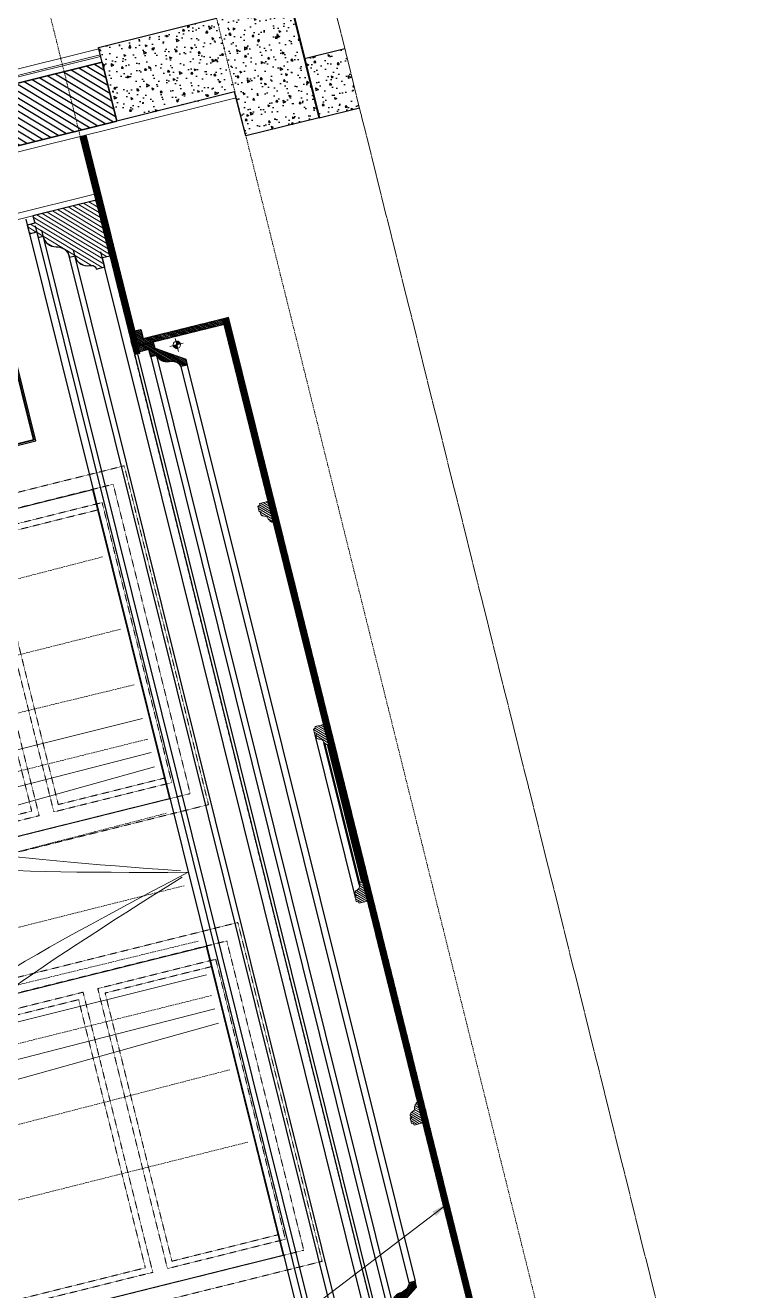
# Model space of a CAD drawing. Header units: inches. Extents: x 122939 to 389145, y 29603 to 574065.
# Drawn here: x 332825 to 335221, y 491853 to 496020 of the extents above; entities that cross this region are included whole.
import ezdxf

# ---------------------------------------------------------------- set-up
doc = ezdxf.new("R2010")
doc.units = ezdxf.units.IN
doc.header["$MEASUREMENT"] = 0
for name, pattern in [('DASHED', [0.75, 0.5, -0.25]), ('HIDDEN', [0.375, 0.25, -0.125]), ('PHANTOM-Z', [69.2, 60, -1.4, 2.5, -1.4, 2.5, -1.4])]:
    doc.linetypes.add(name, pattern=pattern)
for name, color, linetype, lineweight in [('1st floor$0$A-FLOR-HRAL', 4, 'Continuous', 18), ('a-cut', 30, 'PHANTOM-Z', 18), ('A-FLOR-SLAB', 7, 'Continuous', 40), ('A-FLOR-TIL1', 6, 'Continuous', 18), ('A-RNDR-PLST', 1, 'Continuous', 9), ('A-WALL-HATCH', 8, 'Continuous', 20), ('Fabric', 253, 'Continuous', 0), ('GRC', 41, 'Continuous', 0), ('GRC Hatch', 253, 'Continuous', 0), ('ID-NOTES', 3, 'Continuous', 0)]:
    doc.layers.add(name, color=color, linetype=linetype, lineweight=lineweight)
for name, color, linetype in [('8', 8, 'Continuous'), ('A-Hidden', 8, 'HIDDEN'), ('A-WALL', 7, 'Continuous'), ('Calliper_wall hatch_CHB', 8, 'Continuous'), ('CQ Wall hatch_CHB', 8, 'Continuous'), ('gypsum', 31, 'Continuous'), ('Layer7', 8, 'Continuous')]:
    doc.layers.add(name, color=color, linetype=linetype)
doc.styles.add('ZZ-Dim All', font='romans.shx', dxfattribs={"width": 0.8})
doc.dimstyles.new('DIM 0200', dxfattribs={"dimscale": 200, "dimtxt": 1, "dimasz": 0.8, "dimexe": 0.5, "dimexo": 1, "dimgap": 0.4, "dimtad": 1, "dimdec": 0, "dimrnd": 10, "dimdsep": 46, "dimtxsty": 'ZZ-Dim All', "dimblk1": 'ARCHTICK', "dimblk2": 'ARCHTICK', "dimsah": 1, "dimcen": 1, "dimdle": 0.5, "dimclrd": 256, "dimclre": 256, "dimclrt": 256, "dimadec": 0, "dimazin": 2, "dimtfac": 1, "dimtdec": 0, "dimtix": 1, "dimtmove": 2, "dimatfit": 2, "dimfxl": 1, "dimfxlon": 1, "dimtolj": 1, "dimtzin": 0, "dimlwd": -1, "dimlwe": -1, "dimarcsym": 0})
pattern_1 = [(45.00000000000001, (-55852.49909624964, -57999.73767404351), (-4.419417382415926, 4.419417382415928), [])]
pattern_2 = [(45.00000000000003, (-526979.9504760304, -8484.251729748095), (-2.651650429449551, 2.651650429449554), [])]
pattern_3 = [(44.99999999999999, (-55099.76776521647, -57999.7376740434), (-4.419417382415926, 4.419417382415928), [])]
pattern_4 = [(333.9714232829857, (279258.2442369353, 592867.0863528089), (11.22781161991954, -71.11916932952042), [7.499999999999998, -82.49999999999999]), (278.9714232829858, (279258.2442369353, 592867.0863528089), (69.64396479174256, 31.62542575021157), [5.999999999999999, -65.99999999999999]), (24.42286774298575, (279259.1798879387, 592861.1597554646), (80.87177560512671, -39.49374354701764), [6.374019199999996, -70.11421119999994]), (330.1556232829857, (279277.6525622557, 592871.9151112684), (9.70499277600445, -107.5630978416694), [11.24999999999999, -123.7499999999999]), (20.60705877298575, (279278.461307607, 592862.9515221296), (117.0963374062392, -67.18219836168801), [9.561034199999998, -105.171376]), (275.1555872729857, (279277.6525622557, 592871.9151112684), (117.0963373423199, -67.18219831375706), [8.999999999999993, -99.00000009999994]), (304.9714232829857, (279275.2148601552, 592861.0037589932), (-24.65919216404941, -67.64557813863284), [7.499999999999998, -82.49999999999999]), (249.9714232829857, (279275.2148601552, 592861.0037589932), (76.24429473826908, -6.103843515325199), [5.999999999999998, -65.99999999999997]), (355.4228680229857, (279273.1599274881, 592855.3666275204), (51.58510224487067, -73.74942098260708), [6.374019, -70.11421119999999]), (321.4714232829858, (279258.2442369353, 592867.0863528089), (32.5981460826926, 6.857307924501598), [0, -65.19999999999997, 0, -66.99999999999997, 0, -66.24999999999997]), (291.4714232829857, (279258.2442369353, 592867.0863528089), (44.62585034347041, -16.00610137173263), [0, -38.19999999999999, 0, -63.69999999999999, 0, -25.24999999999999]), (251.4714232829857, (279252.8601712532, 592888.7266355413), (10.69973658133814, -52.34755766117435), [0, -25, 0, -77.99999999999999, 0, -103.5]), (241.4714232829858, (279250.4457920234, 592898.4307982014), (23.79467605936132, -54.17642058340562), [0, -32.49999999999996, 0, -51.79999999999996, 0, -73.49999999999993])]

# ---------------------------------------------------------------- blocks, each defined once
blk = doc.blocks.new('win1')
at = {"color": 252, "linetype": 'HIDDEN', "ltscale": 0.5}
for p, q in [((99.8256847942248, 2748.834124265006), (99.82568479434121, 2348.585318290337, -2.199899936779483e-07)), ((1050.174315158627, 2748.834124264831), (99.8256847942248, 2748.834124265006)), ((1050.174315158627, 2748.834124264831), (1050.174315159093, 2348.585318290221, -2.199899936779483e-07)), ((99.82568479469046, 2348.585318290279, -2.199899936779483e-07), (1050.174315159093, 2348.585318290221, -2.199899936779483e-07))]:
    blk.add_line(p, q, dxfattribs=at)
for points, elevation in [([(-2.328306436538696e-08, 2848.834124264948), (1149.999999976775, 2848.834124265006), (1149.999999976892, -101.1658832578105), (-2.328306436538696e-08, -101.1658832576941)], -1.359104055742907e-10), ([(119.8385970300296, 2728.821212028968), (1030.161402922939, 2728.821212028794), (1030.161402923055, 2368.598230525327), (119.8385970303789, 2368.598230525444)], 4.56198688798913e-07), ([(99.58979102165904, 2298.585318290454), (1050.41020893323, 2298.585318289639), (1050.410208932357, 398.5853182766587), (99.58979102084413, 398.5853182775318)], 4.56198688798913e-07), ([(119.8385970310192, 2278.33651228121), (1030.16140292387, 2278.336512280395), (1030.161402922939, 418.8341242860188), (119.8385970302043, 418.8341242868337)], 4.56198688798913e-07), ([(99.58979102072772, -51.40177701547509), (1050.41020893224, -51.4017770155333), (1050.410208932473, 329.3188165262109), (99.58979102107696, 329.3188165260362)], 4.56198688798913e-07), ([(119.8385970300878, -31.15297100617317), (1030.16140292288, -31.15297100605676), (1030.161402923113, 309.0700105167925), (119.8385970303789, 309.0700105167343)], 4.56198688798913e-07)]:
    blk.add_lwpolyline(points, close=True, dxfattribs=dict(at, elevation=elevation))
at = {"color": 252, "linetype": 'HIDDEN', "ltscale": 0.5, "elevation": -1.359104055742907e-10}
blk.add_lwpolyline([(49.99999997694977, 2798.834124264773), (1099.999999977008, 2798.834124264598), (1099.999999976542, -101.1658832576941), (49.99999997671694, -101.1658832574612), (49.99999997694977, 2798.834124265064), (1099.99999997695, 2798.834124264715), (1099.999999976833, -101.1658832578105)], dxfattribs=at)
blk = doc.blocks.new('half')
at = {"layer": 'GRC Hatch', "lineweight": 0, "ltscale": 5}
h = blk.add_hatch(dxfattribs=at)
h.set_pattern_fill('ANSI31', color=256, scale=30.00000000000001)
h.set_pattern_definition([(135, (111029.2882307031, -5.820766091346741e-11), (2.651650429449549, 2.651650429449553), [])])
h.paths.add_polyline_path([(60616.9776558344, 11176.45348227199), (60616.9776558344, 11196.45348227205), (60586.21424482542, 11196.45348227193), (60586.21424482542, 11466.45348227205), (60566.21424482536, 11466.45348227205), (60566.21424482542, 11156.45348227205), (60586.21424482536, 11156.45348227193), (60586.21424482542, 11176.45348227205)])
edge = h.paths.add_edge_path()
edge.add_line((60466.21424482542, 11316.45348227199), (60466.21424482542, 11296.45348227199))
edge.add_arc((60453.69515682996, 11261.08270513627), 37.52092002368126, 0.5661990946921946, 70.50915648577922, ccw=False)
edge.add_arc((60527.02056506777, 11261.7874710543), 35.80787787709507, 180.5344194091436, 260.6681698821923)
edge.add_line((60521.21424482536, 11226.45348227135), (60521.21424482531, 11206.45348227193))
edge.add_line((60521.21424482547, 11206.45348227205), (60546.2142448255, 11206.45348227205))
edge.add_line((60546.21424482542, 11206.45348227205), (60546.21424482542, 11166.45348227228))
edge.add_line((60546.21424482536, 11166.45348227216), (60566.21424482536, 11166.45348227192))
edge.add_line((60566.21424482536, 11166.45348227193), (60566.21424482536, 11226.45348227112))
edge.add_line((60566.21424482547, 11226.45348227123), (60546.21424482547, 11226.45348227146))
edge.add_line((60546.21424482542, 11226.45348227135), (60486.21424482542, 11316.4534822717))
edge.add_line((60486.2142448253, 11316.45348227181), (60466.2142448253, 11316.45348227205))
at = {"layer": 'gypsum', "ltscale": 5, "elevation": 1.2598110122e-06}
blk.add_lwpolyline([(60616.9776558344, 11176.45348227199), (60616.9776558344, 11196.45348227205), (60586.21424482542, 11196.45348227193), (60586.21424482542, 11466.45348227205), (60566.21424482536, 11466.45348227205), (60566.21424482542, 11156.45348227205), (60586.21424482536, 11156.45348227193), (60586.21424482542, 11176.45348227205), (60616.9776558344, 11176.45348227199)], dxfattribs=at)
blk.add_lwpolyline([(60466.21424482542, 11316.45348227199), (60466.21424482542, 11296.45348227205, -0.3150251714978598), (60491.21424482169, 11261.45348227496, 0.3646312828489309), (60521.21424482536, 11226.45348227135), (60521.21424482547, 11206.45348227205), (60546.21424482542, 11206.45348227205), (60546.21424482536, 11166.45348227216), (60566.21424482536, 11166.45348227193), (60566.21424482547, 11226.45348227123), (60546.21424482542, 11226.45348227135), (60486.2142448253, 11316.45348227181)], format="xyb", close=True, dxfattribs=at)
blk = doc.blocks.new('light')
at = {"layer": '1st floor$0$A-FLOR-HRAL'}
h = blk.add_hatch(dxfattribs=at)
h.set_pattern_fill('ANSI31', color=256, style=0)
h.set_pattern_definition([(45, (3.667440446733962, 0), (-0.0883883476483184, 0.0883883476483185), [])])
h.paths.add_polyline_path([(50492.27574403631, 1889.624619793962), (50492.27574403636, 1901.725888192479, 0.4142135623730951), (50480.17447563785, 1889.62461979402)])
h.paths.add_polyline_path([(50492.27574403631, 1877.523351395444, 0.4142135623730951), (50504.37701243482, 1889.624619793962), (50492.27574403631, 1889.624619793962)])
for p, q in [((50471.25148981024, 1889.624619793962), (50515.4788235125, 1889.62461979402)), ((50492.27574403636, 1866.364929814939), (50492.27574403631, 1911.081532535434))]:
    blk.add_line(p, q, dxfattribs=at)
blk.add_circle((50492.27574403631, 1889.624619793962), 12.10126839851727, dxfattribs=at)
blk = doc.blocks.new('ceil003')
at = {"layer": '8'}
h = blk.add_hatch(dxfattribs=at)
h.set_pattern_fill('ANSI31', color=256, scale=29.99999999999999, angle=1.590277340731758e-15, style=0)
h.set_pattern_definition(pattern_2)
h.paths.add_polyline_path([(0, -19.99999999115244), (1.164153218269348e-10, 9.022187441587448e-09), (-1674.911904843233, -5.820766091346741e-10), (-1674.911904842942, -20.00000000064028)])
h = blk.add_hatch(dxfattribs=at)
h.set_pattern_fill('ANSI31', color=256, scale=29.99999999999999, angle=1.590277340731758e-15, style=0)
h.set_pattern_definition(pattern_2)
h.paths.add_polyline_path([(2.328306436538696e-10, -19.99999999103602), (1.164153218269348e-10, 9.022187441587448e-09), (1674.911904843408, -5.820766091346741e-10), (1674.911904843233, -20.00000000046566)])
h = blk.add_hatch(dxfattribs=at)
h.set_pattern_fill('ANSI31', color=256, scale=29.99999999999999, angle=1.590277340731758e-15, style=0)
h.set_pattern_definition([(45.00000000000003, (-54350.65945439547, -10452.20948779187), (-2.651650429449549, 2.651650429449554), [])])
h.paths.add_polyline_path([(-2370.478532685258, -309.9976438895101), (-2370.478532685374, -329.9976438893937), (-1629.912121724046, -330.0000116988667), (-1629.912121724046, -310.000011699216), (-1705.674847624323, -310.000011699507)])
at = {"layer": 'A-WALL-HATCH'}
h = blk.add_hatch(dxfattribs=at)
h.set_pattern_fill('ANSI31', color=256, scale=50, angle=-13.97142328298573, style=0)
h.set_pattern_definition(pattern_3)
edge = h.paths.add_edge_path()
edge.add_line((-1054.911904842011, -19.99999848671723), (-1054.911904841982, -48.37418973018066))
edge.add_arc((-1054.911904841778, -56.18668973015156), 7.812499999999998, 1.1880274541908875e-11, 90.00000000001188, ccw=False)
edge.add_line((-1047.099404842418, -56.18668973003514), (-1028.349404842433, -56.18668973001331))
edge.add_line((-1028.349404841952, -56.18668972997693), (-1028.349404841952, -49.93668972994055))
edge.add_arc((-1021.336314427725, -45.18441021058243), 8.471575873886326, -145.8772603763334, -89.24547236078236)
edge.add_arc((-1021.288824134914, -43.82172708131839), 9.833733145483599, -89.62670473501788, -20.30200273098309)
edge.add_arc((-969.0283970072633, -61.37205080210697), 45.30040932053804, 149.9023599859685, 161.8140736022455, ccw=False)
edge.add_arc((-999.4743766016909, -43.57262766826898), 10.03429423482947, 95.94846852642007, 150.6541777273765, ccw=False)
edge.add_arc((-996.4423416671343, -69.49401398515329), 36.13183004922326, 88.37531482490363, 96.47077684458827, ccw=False)
edge.add_line((-995.4179209757713, -33.37670920020901), (-995.4179209757713, -30.42340098339264))
edge.add_arc((-996.267365021864, -6.521914323791862), 23.9165762542508, -87.9646000957535, -77.96301683298486)
edge.add_arc((-992.1153353945701, -26.35559929336887), 3.653872664903471, -76.78002055993366, -18.85123632174973)
edge.add_arc((-1005.172629986657, -20.48166284221224), 17.95877705049953, -23.1300132639896, -10.9931405080375)
edge.add_line((-987.543396132125, -23.90624848939478), (-984.4183961322124, -23.90624848934021))
edge.add_line((-984.4183961322997, -23.90624848904554), (-984.4183961322997, -19.99999848902371))
edge.add_line((-984.4183961323579, -19.99999848927837), (-1054.911904842505, -19.99999848928925))
h = blk.add_hatch(dxfattribs=at)
h.set_pattern_fill('ANSI31', color=256, scale=50, angle=-13.97142328298573, style=0)
h.set_pattern_definition(pattern_1)
edge = h.paths.add_edge_path()
edge.add_line((-297.8194261894678, -19.99999848642619), (-297.8194261894428, -48.37418972988782))
edge.add_arc((-297.8194261892349, -56.18668972997693), 7.8125, 2.8990143619012088e-12, 90.00000000000279, ccw=False)
edge.add_line((-290.0069261894678, -56.18668972991873), (-271.2569261894768, -56.18668972989543))
edge.add_line((-271.2569261892349, -56.1866897296859), (-271.2569261892334, -49.93668972965124))
edge.add_arc((-264.2438357752399, -45.1844102104078), 8.47157587388633, -145.8772603763424, -89.24547236079151)
edge.add_arc((-264.1963454823126, -43.82172708102735), 9.833733145483603, -89.62670473502705, -20.30200273099222)
edge.add_arc((-211.9359183548368, -61.3720508015831), 45.30040932053805, 149.9023599859594, 161.8140736022365, ccw=False)
edge.add_arc((-242.3818979488569, -43.57262766803615), 10.03429423482948, 95.94846852641109, 150.6541777273674, ccw=False)
edge.add_arc((-239.3498630145914, -69.49401398492046), 36.13183004922328, 88.37531482489447, 96.47077684457918, ccw=False)
edge.add_line((-238.3254423231701, -33.37670919968514), (-238.3254423231752, -30.42340098286806))
edge.add_arc((-239.1748863692628, -6.521914323559031), 23.91657625425081, -87.96460009576265, -77.96301683299401)
edge.add_arc((-235.0228567420272, -26.35559929313604), 3.653872664903472, -76.78002055994277, -18.85123632175886)
edge.add_arc((-248.0801513342885, -20.48166284197941), 17.95877705049954, -23.13001326399868, -10.99314050804662)
edge.add_line((-230.4509174792911, -23.90624848904554), (-227.3259174794362, -23.90624848897594))
edge.add_line((-227.3259174793493, -23.90624848904554), (-227.3259174793554, -19.99999848902212))
edge.add_line((-227.3259174796403, -19.99999848892912), (-297.8194261897905, -19.99999848893961))
h = blk.add_hatch(dxfattribs=at)
h.set_pattern_fill('ANSI31', color=256, scale=50, angle=-13.97142328298573, style=0)
h.set_pattern_definition(pattern_1)
edge = h.paths.add_edge_path()
edge.add_line((302.1805738096009, -19.99999848654261), (302.1805738095694, -48.37418972999019))
edge.add_arc((302.1805738093099, -56.18668973009335), 7.812499999999999, 89.99999999998386, 179.9999999999839)
edge.add_line((294.3680738098337, -56.18668973003514), (275.6180738098568, -56.18668973000195))
edge.add_line((275.6180738094845, -56.18668972980231), (275.6180738094861, -49.93668972976766))
edge.add_arc((268.6049833951984, -45.18441021052422), 8.471575873886328, 269.2454723607782, 325.8772603763292, ccw=False)
edge.add_arc((268.5574931024457, -43.82172708120197), 9.8337331454836, 200.3020027309789, 269.62670473501373, ccw=False)
edge.add_arc((216.2970659747953, -61.37205080181593), 45.30040932053804, 18.18592639775025, 30.09764001402735)
edge.add_arc((246.7430455689318, -43.57262766809436), 10.03429423482947, 29.3458222726193, 84.05153147357566)
edge.add_arc((243.7110106346081, -69.49401398497866), 36.13183004922327, 83.52922315540751, 91.62468517509227)
edge.add_line((242.6865899431868, -33.37670919997618), (242.6865899431818, -30.4234009831591))
edge.add_arc((243.5360339893377, -6.521914323675446), 23.91657625425081, 257.9630168329807, 267.96460009574935, ccw=False)
edge.add_arc((239.3840043621021, -26.35559929313604), 3.653872664903471, 198.8512363217456, 256.7800205599295, ccw=False)
edge.add_arc((252.4412989543634, -20.48166284197941), 17.95877705049954, 190.9931405080333, 203.1300132639854, ccw=False)
edge.add_line((234.8120650994824, -23.90624848916195), (231.6870650995992, -23.90624848910453))
edge.add_line((231.6870650995406, -23.90624848892912), (231.6870650995346, -19.99999848890571))
edge.add_line((231.6870650994824, -19.99999848916195), (302.1805738096185, -19.99999848920797))
h = blk.add_hatch(dxfattribs=at)
h.set_pattern_fill('ANSI31', color=256, scale=50, angle=-13.97142328298573, style=0)
h.set_pattern_definition(pattern_3)
edge = h.paths.add_edge_path()
edge.add_line((1054.911904842535, -19.99999848671723), (1054.911904842505, -48.37418973016611))
edge.add_arc((1054.911904842244, -56.18668973015156), 7.812499999999999, 89.9999999999839, 179.9999999999839)
edge.add_line((1047.099404842651, -56.18668973015156), (1028.34940484268, -56.18668973011881))
edge.add_line((1028.349404842535, -56.18668973003514), (1028.349404842535, -49.93668972999876))
edge.add_arc((1021.336314428074, -45.18441021098988), 8.471575873886328, 269.2454723607782, 325.8772603763292, ccw=False)
edge.add_arc((1021.288824135379, -43.82172708131839), 9.8337331454836, 200.3020027309789, 269.62670473501373, ccw=False)
edge.add_arc((969.0283970078453, -61.37205080216518), 45.30040932053804, 18.18592639775025, 30.09764001402735)
edge.add_arc((999.4743766021566, -43.57262766826898), 10.03429423482947, 29.3458222726193, 84.05153147357571)
edge.add_arc((996.4423416676582, -69.4940139852115), 36.13183004922327, 83.52922315540752, 91.62468517509228)
edge.add_line((995.4179209760041, -33.37670920038363), (995.4179209760041, -30.42340098356726))
edge.add_arc((996.267365022446, -6.521914323908277), 23.91657625425081, 257.9630168329807, 267.96460009574935, ccw=False)
edge.add_arc((992.1153353949194, -26.35559929348528), 3.653872664903471, 198.8512363217455, 256.7800205599295, ccw=False)
edge.add_arc((1005.172629987181, -20.48166284209583), 17.95877705049954, 190.9931405080333, 203.1300132639854, ccw=False)
edge.add_line((987.5433961325325, -23.9062484895112), (984.4183961326489, -23.90624848945299))
edge.add_line((984.4183961325907, -23.90624848927837), (984.4183961325907, -19.99999848925654))
edge.add_line((984.4183961328235, -19.99999848927837), (1054.911904842957, -19.99999848932567))
at = {"layer": 'GRC Hatch'}
h = blk.add_hatch(dxfattribs=at)
h.set_pattern_fill('ANSI31', color=256, scale=99.99999999999994, angle=-13.9714232829857)
h.set_pattern_definition([(44.99999999999999, (-113572.4502196871, -29017.02041277697), (-8.838834764831837, 8.838834764831843), [])])
edge = h.paths.add_edge_path()
edge.add_line((-1965.716946808039, -355.2656347692828), (-1965.716946808045, -330.0000116991231))
edge.add_line((-1965.716946808447, -330.0000116992742), (-2154.828677991797, -330.0000116992837))
edge.add_line((-2154.828677991463, -330.000011699507), (-2154.82867799141, -544.5558772912136))
edge.add_line((-2154.828677991813, -544.5558772907825), (-2129.563054921681, -544.5558772908897))
edge.add_line((-2129.563054921397, -544.5558772913646), (-2129.563054921395, -570.0000116996503))
edge.add_line((-2129.563054921164, -570.000011699216), (-2100.338276264968, -570.0000116991621))
edge.add_line((-2100.338276265364, -570.0000116993906), (-2100.338276265368, -544.4291220859074))
edge.add_line((-2100.338276265131, -544.429122085683), (-2081.093113408831, -544.4291220857052))
edge.add_line((-2081.093113409122, -544.4291220859741), (-2081.206177137986, -527.8009289484504))
edge.add_arc((-2078.597413695883, -485.604042607476), 42.27745100630982, -93.53772871365747, -12.21565143286411)
edge.add_arc((-1990.422878764279, -506.4532410315587), 48.34277912118122, 137.1562658838247, 165.7452276542626, ccw=False)
edge.add_arc((-1994.734432379424, -503.5241908744792), 43.19686264071839, 87.94483146678482, 136.1159898491966, ccw=False)
edge.add_line((-1993.185316583666, -460.3551141844364), (-1993.076693858503, -441.6729223389991))
edge.add_arc((-1990.311525903468, -401.9954815013334), 39.77367804540343, -93.98656516555053, -0.8074337642355374)
edge.add_arc((-1927.516943991708, -402.8047535552178), 23.02619725845581, 150.242483142132, 179.3809397735053, ccw=False)
edge.add_arc((-1934.972386676294, -399.3016392539721), 14.8298319246997, 87.12959903878811, 147.6948261008872, ccw=False)
edge.add_line((-1934.229753268708, -384.4904134261888), (-1934.229753268719, -355.2656347700639))
edge.add_line((-1934.22975326865, -355.2656347696902), (-1965.716946808301, -355.2656347696823))
at = {"layer": 'GRC'}
for points in [[(2.328306436538696e-10, -20.00000000005821), (5.820766091346741e-11, 0), (1674.911904843408, -5.820766091346741e-10), (1674.911904843233, -20.00000000046566)], [(1.746229827404022e-10, -20), (2.91038304567337e-10, -3.492459654808044e-10), (-1674.911904842651, -4.656612873077393e-10), (-1674.91190484236, -20.00000000046566)]]:
    blk.add_lwpolyline(points, close=True, dxfattribs=at)
at = {"layer": 'GRC', "elevation": 0.0005699175250519441}
blk.add_lwpolyline([(-2370.478532685258, -329.9952877800679), (-1674.91190484236, -329.9952877800679), (-1674.91190484236, -309.9999999987776), (-2370.478532685491, -309.9999999988358)], close=True, dxfattribs=at)
at = {"layer": 'gypsum', "color": 8}
for p, q in [((242.6865899434197, -33.37671071343357), (-239.3487742567086, -33.36218546581222)), ((242.6865899430704, -30.42340249626432), (-238.3254423230537, -30.42340251529822)), ((-227.3259174799314, -23.90625000273576), (231.6870650997735, -23.90625000244472)), ((-271.2569261900499, -56.18669124343432), (275.6180738104158, -56.18669124331791))]:
    blk.add_line(p, q, dxfattribs=at)
at = {"layer": 'gypsum', "lineweight": 0}
for points in [[(-1054.911904842651, -20.00000000029104), (-1054.911904842535, -48.37419124366716, -0.4142135623730696), (-1047.099404842767, -56.18669124343432), (-1028.349404842942, -56.18669124355074), (-1028.349404842651, -49.93669124355074, 0.2522580878900783), (-1021.224755541305, -53.65525302896276, 0.3120623172866313), (-1012.065993890574, -47.23372359026689, -0.0520215070008044), (-1008.22104622022, -38.65502495109104, -0.2433378965035784), (-1000.514270190673, -33.59236455091741, -0.0353378151643051), (-995.4179209758877, -33.3767107136664), (-995.4179209756549, -30.42340249661356, 0.0436678643667718), (-991.2797299760277, -29.91264298243914, 0.2582860905383594), (-988.6574539094581, -27.5362112778821, 0.0530066584703844), (-987.5433961326489, -23.90625000291038), (-984.4183961322415, -23.90625000256114), (-984.4183961327071, -20.00000000244472), (-1054.911904842651, -20.00000000244472)], [(-297.8194261899334, -19.99999999988358), (-297.8194261899916, -48.37419124366716, -0.4142135623730696), (-290.0069261895842, -56.18669124360895), (-271.2569261900499, -56.18669124343432), (-271.2569261901663, -49.93669124349253, 0.2522580878900783), (-264.1322768884711, -53.65525302884635, 0.3120623172866313), (-254.9735152375652, -47.23372359049972, -0.0520215070008044), (-251.1285675675026, -38.65502495109104, -0.2433378965035784), (-243.421791537723, -33.59236455033533, -0.0353378151643051), (-238.3254423230537, -33.37671071331715), (-238.3254423229373, -30.42340249684639, 0.0436678643667718), (-234.1872513229027, -29.91264298255555, 0.2582860905383594), (-231.5649752563331, -27.53621127811493, 0.0530066584703844), (-230.4509174800478, -23.90625000244472), (-227.3259174797568, -23.90625000291038), (-227.3259174799314, -20.00000000279397), (-297.8194261897006, -20.00000000244472)], [(302.1805738099501, -20.00000000017462), (302.1805738100084, -48.37419124366716, 0.4142135623730696), (294.3680738102994, -56.18669124331791), (275.6180738104158, -56.18669124331791), (275.6180738100666, -49.93669124331791, -0.2522580878900783), (268.4934245086624, -53.6552530284971, -0.3120623172866313), (259.3346628578729, -47.23372358997585, 0.0520215070008044), (255.4897151875193, -38.65502495109104, 0.2433378965035784), (247.782939158089, -33.59236455091741, 0.0353378151643051), (242.6865899433033, -33.37671071337536), (242.6865899430704, -30.42340249626432, -0.0436678643667718), (238.5483989436761, -29.91264298220631, -0.2582860905383594), (235.9261228769901, -27.53621127770748, -0.0530066584703844), (234.8120651000063, -23.90625000256114), (231.6870650997735, -23.90625000244472), (231.6870651000063, -20.00000000215368), (302.180573810183, -20.00000000221189)], [(1054.911904842942, -20.00000000046566), (1054.911904842884, -48.37419124389999, 0.4142135623730696), (1047.099404843175, -56.18669124378357), (1028.349404843349, -56.18669124366716), (1028.349404843, -49.93669124355074, -0.2522580878900783), (1021.224755541654, -53.65525302890455, -0.3120623172866313), (1012.065993890923, -47.23372359049972, 0.0520215070008044), (1008.221046220686, -38.65502495109104, 0.2433378965035784), (1000.514270191255, -33.59236455080099, 0.0353378151643051), (995.4179209760041, -33.37671071372461), (995.4179209761205, -30.42340249649715, -0.0436678643667718), (991.279729976668, -29.91264298261376, -0.2582860905383594), (988.6574539098656, -27.53621127805673, -0.0530066584703844), (987.5433961330564, -23.90625000296859), (984.4183961327071, -23.90625000267755), (984.4183961331146, -20.00000000256114), (1054.911904843349, -20.00000000261934)]]:
    blk.add_lwpolyline(points, format="xyb", dxfattribs=at)
at = {"layer": 'gypsum', "elevation": 9.72804892549221e-07}
blk.add_lwpolyline([(-1965.716946808039, -355.2656347692828), (-1965.716946808447, -330.0000116992742), (-2154.828677991463, -330.000011699507), (-2154.828677991813, -544.5558772907825), (-2129.563054921397, -544.5558772913646), (-2129.563054921164, -570.000011699216), (-2100.338276265364, -570.0000116993906), (-2100.338276265131, -544.429122085683), (-2081.093113409122, -544.4291220859741), (-2081.206177137617, -527.8009289483307, 0.3705169008587136), (-2037.277203220932, -494.5496040717117, -0.1253939634110558), (-2025.868337652471, -473.5800948882243, -0.2133372465863159), (-1993.185316583666, -460.3551141844364), (-1993.076693858195, -441.6729223390575, 0.4305600987388585), (-1950.541797221347, -402.5559686418856, -0.127830023496442), (-1947.506761962839, -391.3761518173851, -0.2705942841741583), (-1934.229753268708, -384.4904134261888), (-1934.22975326865, -355.2656347696902)], format="xyb", close=True, dxfattribs=at)
at = {"xscale": -0.9999999999999988, "rotation": 1.677742594472007e-12}
blk.add_blockref('half', (58911.30233998335, -11486.45348226902, -1.259811012403376e-06), dxfattribs=at)
blk.add_blockref('half', (-58911.30233998253, -11486.45348227076, -1.259811012403376e-06))
at = {"layer": 'A-FLOR-TIL1'}
blk.add_blockref('light', (-52120.27606904152, -2076.475453410763, 5.839099065596651e-06), dxfattribs=at)
blk = doc.blocks.new('drape wall')
at = {"layer": 'Layer7', "linetype": 'HIDDEN', "lineweight": 0, "ltscale": 20}
for p, q in [((10084.60517559625, -20785.66429579159, -1.288495435008355e-09), (10078.20399174833, -23549.18646461674, -9.901913900042976e-09)), ((10330.20167706447, -20785.66429579171, -6.224828413142652e-09), (10303.95186279673, -23571.17821913172, -3.361502001384374e-08)), ((10582.06274531258, -20785.66429579159, -3.713956689727469e-08), (10582.06274531246, -23565.77655740984, -1.417888204999652e-07)), ((10766.49957915681, -20785.66429579165), (10782.55378741439, -23566.47737321275)), ((10954.85517559608, -20785.66429579159, -1.288495435007508e-09), (10948.45399174822, -23549.18646461697, -9.901913900042976e-09)), ((11200.45167706447, -20785.66429579159, -6.224828413141699e-09), (11174.20186279668, -23571.17821913172, -3.361502001384374e-08)), ((11452.31274531252, -20785.66429579159, -3.713956689727628e-08), (11452.31274531246, -23565.77655740996, -1.417888204999652e-07)), ((11636.74957915675, -20785.66429579165), (11652.80378741416, -23566.47737321287)), ((11825.10517559602, -20785.66429579159, -1.28849543500772e-09), (11818.70399174816, -23549.1864646168, -9.901913900042976e-09)), ((12070.70167706447, -20785.66429579165, -6.224828413141593e-09), (12044.45186279679, -23571.17821913178, -3.361502001384374e-08))]:
    blk.add_line(p, q, dxfattribs=at)
at = {"layer": 'Layer7', "lineweight": 0, "ltscale": 20}
for p, q in [((10488.51027545356, -20785.66429579159, 1.003021647338462e-08), (10408.50757675659, -23541.41321291449, 5.63005360165519e-08)), ((10536.75309894001, -20785.66429579159), (10515.5890070523, -23539.71286621416)), ((10652.31274531264, -20785.66429579165, -3.608548149869098e-08), (10652.31274531229, -23565.77672137454, -1.417888290000018e-07)), ((11358.76027545339, -20785.66429579159, 1.003021647338536e-08), (11278.7575767567, -23541.41321291443, 5.63005360165519e-08)), ((11407.00309893984, -20785.66429579159), (11385.83900705195, -23539.71286621428)), ((11522.56274531264, -20785.66429579159, -3.608548149869564e-08), (11522.56274531223, -23565.77672137436, -1.417888290000018e-07))]:
    blk.add_line(p, q, dxfattribs=at)
for points in [[(9782.062745312345, -23565.77672137431, -1.417888290000018e-07), (9872.721582410682, -23581.9000610293), (10044.87631655787, -23570.65721703286, -3.46064533238372e-07), (10218.87975564855, -23564.99083792436), (10309.20846374967, -23583.98784360831), (10413.89587572322, -23563.80149852292, 1.054318103513915e-08), (10499.04935954808, -23588.29850269802, -4.920191025675584e-08), (10583.35505187575, -23560.75023800513), (10652.3127453124, -23565.77672137431, -1.417888290000018e-07)], [(10652.31274531229, -23565.77672137454, -1.417888290000018e-07), (10742.97158241074, -23581.90006102953), (10915.12631655775, -23570.65721703274, -3.46064533238372e-07), (11089.12975564861, -23564.99083792424), (11179.45846374956, -23583.98784360831), (11284.14587572339, -23563.80149852287, 1.054318103513915e-08), (11369.29935954808, -23588.2985026979, -4.920191025675584e-08), (11453.60505187558, -23560.75023800519), (11522.56274531246, -23565.77672137431, -1.417888290000018e-07)], [(11522.56274531223, -23565.77672137436, -1.417888290000018e-07), (11613.2215824108, -23581.9000610293), (11785.37631655781, -23570.6572170328, -3.46064533238372e-07), (11959.37975564849, -23564.99083792418), (12049.70846374944, -23583.98784360825), (12154.39587572333, -23563.80149852281, 1.054318103513915e-08), (12239.54935954791, -23588.2985026979, -4.920191025675584e-08), (12323.85505187552, -23560.75023800513), (12392.81274531223, -23565.77672137442, -1.417888290000018e-07)]]:
    blk.add_spline(points, degree=3, dxfattribs=at)
blk = doc.blocks.new('curtain')
at = {"layer": 'Fabric', "lineweight": 0}
for points, knots in [([(99.48359117447399, 2829.200752970879, -0.0004940175886136645), (-73.60466342663858, 2118.15439144359, -3.364530314735326e-07), (-191.1832430183422, 1765.717604563688, -3.476625327998237e-07), (-554.4672862013103, 1301.72941480967, -3.476625327998237e-07), (-774.7926362817525, 1125.493376757891, -3.476625327998237e-07), (-944.2755838358426, 1129.531008851365, -3.253733592998784e-07), (-1046.872731712996, 1147.8371189998, -3.253572362000613e-07), (-1174.000408830179, 1221.195672744652, -3.263067396000116e-07)], [393.4769343150286, 393.4769343150286, 393.4769343150286, 393.4769343150286, 756.8415233349588, 881.9374408867433, 1071.680382321919, 1208.200708781948, 1265.355330691214, 1265.355330691214, 1265.355330691214, 1265.355330691214]), ([(88.86187815514859, 2805.77291549556, -0.000477818130620858), (-98.75471884052968, 2232.852400768141, -3.342993148791433e-07), (-260.1864406855311, 1787.608764276141, -3.476625327998237e-07), (-626.472324415925, 1351.5318047115, -3.476625327998237e-07), (-846.7976744964835, 1175.295766659954, -3.476625327998237e-07), (-1016.46957048215, 1179.337900115992, -3.25348510200104e-07), (-1119.330730949994, 1197.720393890515, -3.253572197999856e-07), (-1174.000408830179, 1221.195672744652, -3.263067396000116e-07), (-1174.000408830179, 1221.195672744652, -3.263067396000116e-07), (-1174.000408830179, 1221.195672744652, -3.263067396000116e-07), (-1174.000408830179, 1221.195672744652, -3.263067396000116e-07)], [348.6125724774761, 348.6125724774761, 348.6125724774761, 348.6125724774761, 756.8415233349588, 881.9374408867433, 1071.680382321919, 1208.200708781948, 1265.782784957043, 1265.782784957043, 1265.782784957043, 1265.786307466203, 1265.786307466203, 1265.786307466203, 1265.786307466203]), ([(99.48359117418295, 2829.200752970879, -0.0004940175886136645), (272.5718457752955, 2118.15439144359, -3.364530314735326e-07), (390.1504253669991, 1765.71760456363, -3.476625327998237e-07), (753.4344685500255, 1301.729414809612, -3.476625327998237e-07), (973.7598186304094, 1125.493376757891, -3.476625327998237e-07), (1143.242766184558, 1129.531008851482, -3.253733592998784e-07), (1245.839914061653, 1147.837118999742, -3.253572362000613e-07), (1372.96759117872, 1221.195672744652, -3.263067396000116e-07)], [393.4769343150286, 393.4769343150286, 393.4769343150286, 393.4769343150286, 756.8415233349588, 881.9374408867433, 1071.680382321919, 1208.200708781948, 1265.355330691214, 1265.355330691214, 1265.355330691214, 1265.355330691214]), ([(110.1053041935083, 2805.77291549556, -0.000477818130620858), (297.721901189303, 2232.852400768083, -3.342993148791433e-07), (459.1536230341299, 1787.608764276141, -3.476625327998237e-07), (825.4395067645819, 1351.5318047115, -3.476625327998237e-07), (1045.76485684514, 1175.295766659896, -3.476625327998237e-07), (1215.436752830807, 1179.337900115934, -3.25348510200104e-07), (1318.297913298651, 1197.720393890399, -3.253572197999856e-07), (1372.96759117872, 1221.195672744652, -3.263067396000116e-07), (1372.96759117872, 1221.195672744652, -3.263067396000116e-07), (1372.96759117872, 1221.195672744652, -3.263067396000116e-07), (1372.96759117872, 1221.195672744652, -3.263067396000116e-07)], [348.6125724774761, 348.6125724774761, 348.6125724774761, 348.6125724774761, 756.8415233349588, 881.9374408867433, 1071.680382321919, 1208.200708781948, 1265.782784957043, 1265.782784957043, 1265.782784957043, 1265.786307466203, 1265.786307466203, 1265.786307466203, 1265.786307466203])]:
    blk.add_open_spline(points, degree=3, knots=knots, dxfattribs=at)
blk = doc.blocks.new('_ARCHTICK')
at = {"color": 0, "linetype": 'ByBlock', "const_width": 0.15}
blk.add_lwpolyline([(-0.5, -0.5), (0.5, 0.5)], dxfattribs=at)

msp = doc.modelspace()

# ---------------------------------------------------------------- hatches: boundary and pattern name
at = {"layer": 'Calliper_wall hatch_CHB'}
h = msp.add_hatch(dxfattribs=at)
h.set_pattern_fill('AR-CONC', color=256, scale=9.999999999999998, angle=-89.99999999999994, style=0)
h.set_pattern_definition(pattern_4)
h.paths.add_polyline_path([(333618.406320702, 496419.4022638942), (333793.3906243304, 495716.0843573616), (333551.9155200142, 495656.0057604999), (333514.5706400201, 495801.2882383931), (333126.404133613, 495704.7130692067), (333066.0446522509, 495947.3171382057), (333455.3401208472, 496044.1731912723), (333376.9312163866, 496359.3236670325)])
h = msp.add_hatch(dxfattribs=at)
h.set_pattern_fill('AR-CONC', color=256, scale=9.999999999999998, angle=-89.99999999999994, style=0)
h.set_pattern_definition(pattern_4)
h.paths.add_polyline_path([(333926.0230011649, 495749.0830699339), (333877.735416052, 495943.1663252261), (333745.1030387691, 495910.1676144556), (333793.3906238821, 495716.0843591635)])
at = {"layer": 'CQ Wall hatch_CHB'}
h = msp.add_hatch(dxfattribs=at)
h.set_pattern_fill('ANSI31', color=8, scale=150, angle=90.00000000000006)
h.set_pattern_definition([(148.9714232829857, (279258.2442369353, 592867.0863528089), (-9.664978682068432, -16.06706840326395), [])])
h.paths.add_polyline_path([(333078.1165485001, 495898.796324499), (333126.4041336132, 495704.7130692058), (332544.1543739918, 495559.8503154233), (332495.8667888786, 495753.9335707165)])

# ---------------------------------------------------------------- linework, layer by layer
at = {"elevation": 2.931850453651583e-08}
msp.add_lwpolyline([(333618.4063207021, 496419.4022638942), (333793.3906243304, 495716.0843573616), (333551.9155200142, 495656.0057604999), (333514.5706400201, 495801.2882383931), (333126.404133613, 495704.7130692067), (333066.0446522509, 495947.3171382057), (333455.3401208472, 496044.1731912723), (333376.9312163865, 496359.3236670326)], dxfattribs=at)
msp.add_lwpolyline([(333078.1165485001, 495898.796324499), (333126.4041336132, 495704.7130692058), (332544.1543739918, 495559.8503154233), (332495.8667888786, 495753.9335707165)], close=True, dxfattribs=at)
at = {"layer": 'a-cut'}
msp.add_line((333699.2896261392, 496660.3970527202, 0.0001491432372023948), (335199.8637944571, 490629.1093270339, 0.0001491432372023948), dxfattribs=at)
at = {"layer": 'A-FLOR-SLAB', "elevation": 2.931850453651583e-08}
msp.add_lwpolyline([(333618.4063207021, 496419.4022638942), (333793.39062433, 495716.0843573614)], dxfattribs=at)
at = {"layer": 'A-Hidden', "linetype": 'DASHED', "lineweight": 0, "ltscale": 10}
for p, q in [((333252.3699414745, 496859.9752871484, 0.0005693627952564815), (335221.3552532422, 488945.9932970181, 0.0005697538616374849)), ((332738.0493531338, 496732.0131960993, 0.0002782593728087202), (334707.0346649011, 488818.0312059688, -0.0006667649712654066))]:
    msp.add_line(p, q, dxfattribs=at)
at = {"layer": 'A-RNDR-PLST', "color": 1, "ltscale": 0.03}
for p, q in [((332413.3883109549, 495754.0009740361, 0.0001465244622478035), (333073.289985024, 495918.1958274803, 2.931850453657004e-08)), ((332471.3232021105, 495521.1421089094, 0.0001523172794269929), (333519.3993104781, 495781.8802667791, 0.0002960666859407103))]:
    msp.add_line(p, q, dxfattribs=at)
at = {"layer": 'A-WALL', "elevation": 0.0001499744571634507}
for points in [[(333877.735416052, 495943.1663252261), (333745.1030387687, 495910.1676144555)], [(333793.3906238817, 495716.0843591634), (333926.0230011648, 495749.0830699339)]]:
    msp.add_lwpolyline(points, dxfattribs=at)
at = {"layer": 'A-WALL'}
for points, elevation in [([(332495.8667888788, 495753.9335707155), (332544.1543739918, 495559.8503154233), (333126.404133613, 495704.7130692067), (333078.1165485001, 495898.796324499)], 2.931850453651583e-08), ([(333046.8378681352, 494491.9768757497), (333300.3476207468, 493473.0400637281), (330554.0821077032, 492789.7738566351), (330300.5723550916, 493808.7106686567)], 0.0001500827137956814), ([(333421.0665489788, 492987.8320643653), (333674.5763015703, 491968.8952524244), (330928.3108217951, 491285.6289116181), (330674.8010692036, 492304.565723559)], 0.0001501212449074597)]:
    msp.add_lwpolyline(points, close=True, dxfattribs=dict(at, elevation=elevation))
at = {"layer": 'gypsum'}
for p, q in [((333065.5144196929, 495415.8263136171, -0.002120329075471797), (333006.2098131687, 495654.210068882, 0.0002256799219643527)), ((333084.9227450131, 495420.6550720762, -0.002120329075471797), (333025.61823134, 495659.0384541115, 0.000228341893333908)), ((333358.3805555853, 494901.3998771675, -0.0003442376030878199), (334109.2099569875, 491883.5762677969, -0.0003442376030878199))]:
    msp.add_line(p, q, dxfattribs=at)
at = {"layer": 'gypsum', "color": 8}
for p, q in [((333877.726815486, 491263.1512947592, -0.006597564717936552), (332858.5129627227, 495359.6978899325, -0.0008552751381018282)), ((333892.630673597, 491272.1194252591, -0.006597564717936552), (332879.2684460909, 495345.1464661453, -0.0008755383376189719)), ((333938.0893244249, 491368.75710455, -0.006597564717936552), (332965.2225010526, 495279.0201588019, -0.0008984691861195785)), ((333954.8573688162, 491378.73983133, -0.006597564717936552), (332984.1262640609, 495280.418749088, -0.0008964401409170729)), ((334025.8357558827, 491451.3411278005, -0.006597564717936552), (333074.5829819206, 495274.7304015527, -0.0008724267149256096)), ((333193.5030818454, 494942.8174900041, -0.0003442376030878199), (333982.9625509223, 491769.7272780706, -0.0003442376030878199)), ((333238.3556805602, 494928.2146002722, -0.0003442376030878199), (334015.7432534887, 491803.6452016396, -0.0003442376030878199)), ((333257.7640058798, 494933.0433587314, -0.0003442376030878199), (334035.1515788083, 491808.4739600988, -0.0003442376030878199)), ((334089.8016316672, 491878.7475093375, -0.0003442376030878199), (333338.9722302649, 494896.5711187082, -0.0003442376030878199))]:
    msp.add_line(p, q, dxfattribs=at)
at = {"layer": 'gypsum', "lineweight": 0, "ltscale": 5, "elevation": -0.001751893132852652}
for points in [[(333058.2712820062, 495444.9388015893), (332503.9834889878, 495307.0329377264), (332387.9492068678, 495773.4118448491), (333067.2621197606, 495942.4237467274)], [(333053.4425235469, 495464.3471269097), (332518.5630558435, 495331.2700215047), (332412.1862906529, 495758.8322779894), (333072.0908782199, 495923.0154214071)]]:
    msp.add_lwpolyline(points, dxfattribs=at)
at = {"layer": 'gypsum', "elevation": -0.0003432647981950673}
for points in [[(332826.6425856472, 495381.8843080345), (333857.5589204155, 491238.3016932046)], [(333178.9701493714, 494959.81143327), (334057.9561306541, 491426.8855227154)]]:
    msp.add_lwpolyline(points, dxfattribs=at)
at = {"layer": 'gypsum', "elevation": 0.001480894176448942}
for points in [[(331066.5429930666, 494866.9618110876), (331221.5484965903, 494243.9450948499), (332859.9442443406, 494651.5751812218), (332704.9387408169, 495274.5918974595)], [(331071.7989610594, 494863.8001379478), (331224.71016973, 494249.2010628427), (332854.6882763478, 494654.7368543615), (332701.7770676772, 495269.3359294667)], [(331074.6151867387, 494862.1060665423), (331226.4042411356, 494252.0172885219), (332851.8720506685, 494656.4309257671), (332700.0829962717, 495266.5197037875)]]:
    msp.add_lwpolyline(points, close=True, dxfattribs=at)

# ---------------------------------------------------------------- block references
at = {"rotation": 283.9714232829857}
msp.add_blockref('curtain', (330592.3270444656, 492644.1842803456, 0.0001507527904185973), dxfattribs=at)
at = {"layer": 'GRC'}
for name, p, rotation in [('ceil003', (333898.7660215083, 493433.5325193864, -0.0003442376030876165), 283.9714232829858), ('win1', (330386.6734142717, 493881.6570307784, 0.0001499915650586859), 283.9714232829857), ('win1', (330760.9021283649, 492377.5120857534, 0.0001499915773019588), 283.9714232829857)]:
    msp.add_blockref(name, p, dxfattribs=dict(at, rotation=rotation))
at = {"layer": 'GRC', "xscale": -1, "rotation": 283.9714232829857}
msp.add_blockref('drape wall', (356164.3413012947, 487574.3039427364, 0.0001506124448588127), dxfattribs=at)

# ---------------------------------------------------------------- leaders
at = {"layer": 'ID-NOTES'}
msp.add_leader([(334220.0615991614, 492142.1428046756, -0.0003442376030876165), (333650.6508136511, 491708.0726170981, -0.0003442376030876165), (333982.5726218812, 490373.9726638052, -0.0003442376030876165)], dimstyle='DIM 0200', override={"dimasz": 0.3, "dimtad": 0, "dimclrd": 8}, dxfattribs=at)

doc.saveas('drawing.dxf')
